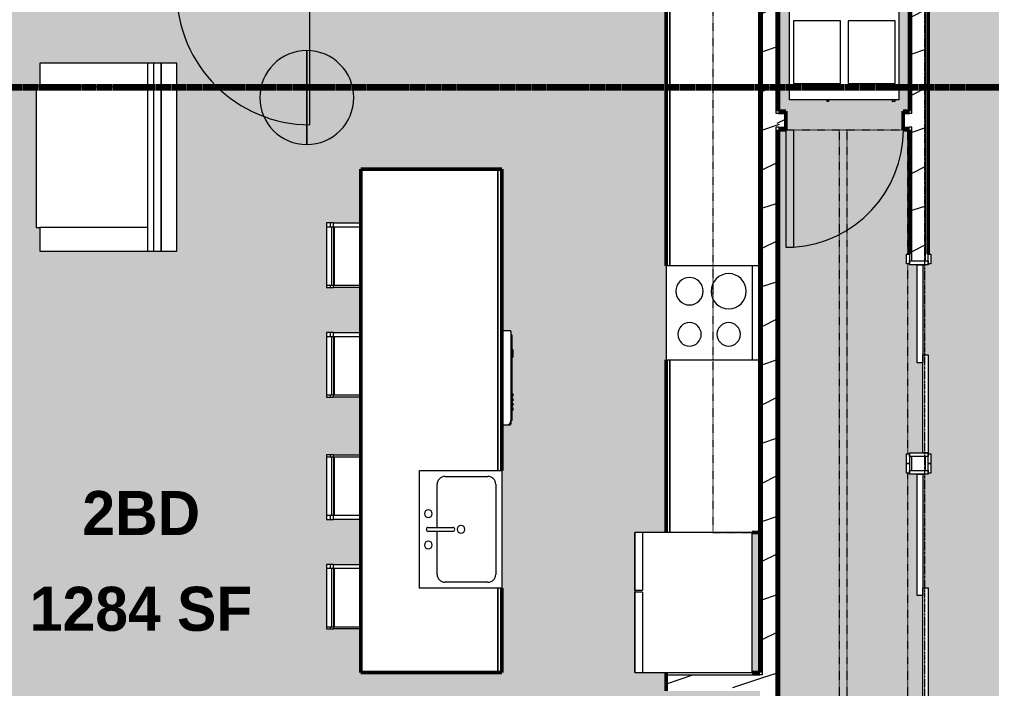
# Model space of a CAD drawing. Header units: inches. Extents: x -4292 to -464, y 9706 to 12474.
# Drawn here: x -3712.7 to -3464.3, y 11935.1 to 12105.9 of the extents above; entities that cross this region are included whole.
import ezdxf

# ---------------------------------------------------------------- set-up
doc = ezdxf.new("R2010")
doc.units = ezdxf.units.IN
doc.header["$MEASUREMENT"] = 0
for name, pattern in [('Dash', [0.25, 0.125, -0.125]), ('Dash 1_16_', [0.125, 0.0625, -0.0625]), ('Double Dash 3_8_', [1, 0.375, -0.125, 0.125, -0.125, 0.125, -0.125]), ('Grid Line 1_2_', [0.875, 0.5, -0.125, 0.125, -0.125])]:
    doc.linetypes.add(name, pattern=pattern)
for name, color, linetype, lineweight in [('A-AREA-IDEN', 2, 'Continuous', 9), ('A-AREA-PATT-4', 254, 'Continuous', 9), ('A-DOOR-1', 7, 'Continuous', 9), ('A-DOOR-2', 90, 'Continuous', 20), ('A-DOOR-FRAM-1', 90, 'Continuous', 20), ('A-GLAZ-1', 50, 'Continuous', 13), ('A-WALL-2', 250, 'Continuous', 50), ('A-WALL-3', 50, 'Continuous', 13), ('A-WALL-PATT-1', 7, 'Continuous', 9), ('A-WALL-PATT-2', 8, 'Continuous', 9), ('C-PROP-LINE-1', 130, 'Double Dash 3_8_', 140), ('C-PROP-LINE-2', 91, 'Dash 1_16_', 140), ('E-LITE-EQPM', 33, 'Continuous', 9), ('I-FURN', 30, 'Continuous', 9), ('I-FURN-1', 7, 'Continuous', 9), ('M-EQPM-1', 7, 'Continuous', 9), ('P-SANR-FIXT-1', 7, 'Continuous', 9), ('Q-CASE-1', 250, 'Continuous', 50), ('Q-CASE-2', 7, 'Continuous', 9), ('Q-CASE-HDLN-1', 7, 'Dash', 9), ('Q-SPCQ-1', 7, 'Continuous', 9), ('S-GRID-1', 1, 'Grid Line 1_2_', 9)]:
    doc.layers.add(name, color=color, linetype=linetype, lineweight=lineweight)
doc.styles.add('Century Gothic_B', font='GOTHICB.TTF', dxfattribs={"height": 11.25})
pattern_1 = [(0, (0, 0), (38.4, 9.6), [1.584, -27.216, 1.584, -27.216, -153.6]), (0, (0, 0), (38.4, 9.6), [-57.6, 1.584, -56.016, 1.584, -27.216, -67.2]), (0, (0, 0), (38.4, 9.6), [-144, 1.584, -17.616, 1.584, -46.416]), (120, (14.4, 4.8), (-27.513844, 28.4553755), [1.584, -27.216, 1.584, -27.216, -153.6]), (120, (14.4, 4.8), (-27.513844, 28.4553755), [-57.6, 1.584, -56.016, 1.584, -27.216, -67.2]), (120, (14.4, 4.8), (-27.513844, 28.4553755), [-144, 1.584, -17.616, 1.584, -46.416]), (240, (19.2, 24), (-10.886156, -38.0553755), [1.584, -27.216, 1.584, -27.216, -153.6]), (240, (19.2, 24), (-10.886156, -38.0553755), [-57.6, 1.584, -56.016, 1.584, -27.216, -67.2]), (240, (19.2, 24), (-10.886156, -38.0553755), [-144, 1.584, -17.616, 1.584, -46.416])]
pattern_2 = [(216.87, (7.997, 19.992), (59.9755286, 39.9843071), [9.996, -89.964]), (206.565, (19.992, 13.994), (-19.991807, -19.992219), [22.352, -22.352]), (198.435, (19.992, 3.998), (-39.983821, -19.991955), [12.644, -50.576])]

msp = doc.modelspace()

# ---------------------------------------------------------------- hatches: boundary and pattern name
at = {"layer": 'A-AREA-PATT-4'}
h = msp.add_hatch(color=256, dxfattribs=at)
h.paths.add_polyline_path([(-3341.72, 11722.64), (-3341.72, 11753.84), (-3346.47, 11753.84), (-3346.47, 11758.59), (-3341.72, 11758.59), (-3341.72, 11766.61), (-3349.45, 11766.61), (-3350.41, 11766.74), (-3351.31, 11767.11), (-3352.08, 11767.71), (-3352.68, 11768.48), (-3353.05, 11769.38), (-3353.18, 11770.42), (-3353.18, 11771.73), (-3356.2, 11771.38), (-3357.2, 11770.19), (-3358.2, 11769.62), (-3359.71, 11769.26), (-3360.2, 11769.18), (-3361.2, 11769.09), (-3363.5, 11769.35), (-3365.2, 11769.8), (-3367.2, 11770.53), (-3369.2, 11771.46), (-3371.2, 11772.85), (-3372.2, 11773.85), (-3372.7, 11774.72), (-3373.2, 11776.09), (-3373.2, 11777.09), (-3372.7, 11778.46), (-3372.2, 11779.33), (-3371.2, 11780.33), (-3369.2, 11781.72), (-3367.2, 11782.65), (-3364.72, 11783.51), (-3363.19, 11783.92), (-3361.2, 11784.09), (-3359.71, 11783.92), (-3359.2, 11783.83), (-3358.2, 11783.56), (-3357.2, 11782.99), (-3356.2, 11781.8), (-3353.18, 11781.45), (-3353.18, 11782.84), (-3353.05, 11783.81), (-3352.68, 11784.7), (-3352.08, 11785.48), (-3351.31, 11786.07), (-3350.41, 11786.44), (-3349.45, 11786.57), (-3341.72, 11786.57), (-3341.72, 11794.59), (-3365.72, 11794.59), (-3365.72, 11864.51), (-3373.9, 11864.51), (-3373.9, 11869.26), (-3341.72, 11869.26), (-3341.72, 12109.71), (-3480.54, 12109.71), (-3480.54, 12046.04), (-3479.79, 12046.04), (-3479.79, 12043.54), (-3480.54, 12043.54), (-3480.54, 12043.29), (-3481.91, 12043.29), (-3481.91, 12020.29), (-3480.54, 12020.29), (-3480.54, 11995.04), (-3479.79, 11995.04), (-3479.79, 11990.04), (-3480.54, 11990.04), (-3480.54, 11989.79), (-3481.91, 11989.79), (-3481.91, 11960.79), (-3480.54, 11960.79), (-3480.5, 11929.54), (-3479.79, 11929.54), (-3479.79, 11927.04), (-3480.54, 11927.04), (-3480.54, 11916.39), (-3504.66, 11892.26), (-3501.39, 11888.99), (-3504.75, 11885.64), (-3523.5, 11904.38), (-3523.5, 11934.44), (-3547.5, 11934.44), (-3547.5, 11939.19), (-3555.5, 11939.19), (-3555.5, 11974.94), (-3547.5, 11974.94), (-3547.5, 12109.71), (-3751.71, 12109.71), (-3751.71, 12111.59), (-3853.54, 12111.59), (-3853.54, 12110.09), (-3856.29, 12110.09), (-3856.29, 12107.62), (-3853.54, 12107.62), (-3853.54, 12009.2), (-3851.85, 12009.2), (-3851.85, 11891.19), (-3703.45, 11891.19), (-3703.45, 11886.44), (-3851.85, 11886.44), (-3851.85, 11753.19), (-3787.91, 11753.19), (-3787.91, 11833.19), (-3709.91, 11833.19), (-3709.91, 11753.19), (-3663.83, 11753.19), (-3663.83, 11822.04), (-3659.08, 11822.04), (-3659.08, 11819.42), (-3623.7, 11819.42), (-3623.7, 11818.54), (-3659.7, 11818.54), (-3659.7, 11815.54), (-3623.7, 11815.54), (-3623.7, 11814.67), (-3659.08, 11814.67), (-3659.08, 11813.19), (-3629.08, 11813.19), (-3629.08, 11777.19), (-3563.25, 11777.19), (-3563.25, 11753.19), (-3555.23, 11753.19), (-3555.23, 11760.62), (-3555.1, 11761.58), (-3554.73, 11762.48), (-3554.14, 11763.25), (-3553.37, 11763.84), (-3552.47, 11764.21), (-3551.43, 11764.34), (-3550.11, 11764.34), (-3550.46, 11767.37), (-3551.65, 11768.37), (-3552.22, 11769.37), (-3552.58, 11770.88), (-3552.66, 11771.37), (-3552.75, 11772.37), (-3552.58, 11774.36), (-3552.04, 11776.37), (-3551.31, 11778.37), (-3550.38, 11780.37), (-3548.99, 11782.37), (-3547.99, 11783.37), (-3547.13, 11783.87), (-3545.75, 11784.37), (-3544.75, 11784.37), (-3543.38, 11783.87), (-3542.51, 11783.37), (-3541.35, 11782.13), (-3540.04, 11780.19), (-3539.19, 11778.37), (-3538.46, 11776.37), (-3537.93, 11774.36), (-3537.75, 11772.37), (-3537.93, 11770.88), (-3538.02, 11770.37), (-3538.28, 11769.37), (-3538.85, 11768.37), (-3540.04, 11767.37), (-3540.39, 11764.34), (-3539, 11764.34), (-3538.04, 11764.21), (-3537.14, 11763.84), (-3536.37, 11763.25), (-3535.78, 11762.48), (-3535.38, 11761.37), (-3535.28, 11760.62), (-3535.28, 11753.19), (-3529.25, 11753.19), (-3529.25, 11773.47), (-3523.88, 11773.47), (-3523.88, 11768.72), (-3524.5, 11768.72), (-3524.5, 11753.19), (-3504.3, 11753.19), (-3504.3, 11768.72), (-3505.88, 11768.72), (-3505.88, 11773.47), (-3504.3, 11773.47), (-3504.3, 11792.8), (-3505.67, 11794.17), (-3502.31, 11797.53), (-3499.55, 11794.77), (-3499.55, 11753.19), (-3495.52, 11753.19), (-3495.52, 11752.19), (-3493.52, 11752.19), (-3493.52, 11750.25), (-3492.9, 11750.25), (-3492.9, 11750.19), (-3458.15, 11750.19), (-3458.15, 11750.25), (-3457.52, 11750.25), (-3457.52, 11752.19), (-3455.52, 11752.19), (-3455.52, 11753.19), (-3446.02, 11753.19), (-3446.02, 11757.37), (-3446.77, 11757.37), (-3446.77, 11759.87), (-3446.02, 11759.87), (-3446.02, 11760.12), (-3444.65, 11760.12), (-3444.65, 11789.12), (-3446.02, 11789.12), (-3446.02, 11820.37), (-3446.77, 11820.37), (-3446.77, 11822.87), (-3446.02, 11822.87), (-3446.02, 11826.91), (-3479.3, 11860.18), (-3475.94, 11863.54), (-3463.28, 11850.88), (-3444.91, 11869.26), (-3409.9, 11869.26), (-3409.9, 11864.51), (-3412.52, 11864.51), (-3412.52, 11862.59), (-3417.27, 11862.59), (-3417.27, 11864.51), (-3441.27, 11864.51), (-3441.27, 11860.8), (-3415.27, 11860.8), (-3415.27, 11835.8), (-3441.27, 11835.8), (-3441.27, 11830.67), (-3417.27, 11830.67), (-3417.27, 11832.59), (-3412.52, 11832.59), (-3412.52, 11722.64), (-3376.52, 11722.64), (-3376.52, 11758.59), (-3366.47, 11758.59), (-3366.47, 11753.84), (-3371.77, 11753.84), (-3371.77, 11722.64), (-3346.27, 11722.64)], flags=0)
h.paths.add_polyline_path([(-3491.77, 11752.19), (-3493.52, 11752.19), (-3493.52, 11788.19), (-3491.77, 11788.19), (-3491.77, 11752.56)], flags=0)
h.paths.add_polyline_path([(-3418.52, 11753.19), (-3417.27, 11753.19), (-3417.27, 11825.92), (-3441.27, 11825.92), (-3441.27, 11822.87), (-3440.52, 11822.87), (-3440.52, 11820.37), (-3441.27, 11820.37), (-3441.27, 11820.12), (-3444.65, 11820.12), (-3444.65, 11791.12), (-3443.27, 11791.12), (-3443.27, 11760.12), (-3441.27, 11760.12), (-3441.27, 11759.87), (-3440.52, 11759.87), (-3440.52, 11757.37), (-3441.27, 11757.37), (-3441.27, 11753.19), (-3422.16, 11753.19)], flags=0)
h.paths.add_polyline_path([(-3807.84, 11753.69), (-3807.84, 11771.69), (-3789.84, 11771.69), (-3789.84, 11753.69), (-3794.28, 11753.69)], flags=0)
h.paths.add_polyline_path([(-3687.91, 11753.69), (-3705.91, 11753.69), (-3705.91, 11771.69), (-3687.91, 11771.69)], flags=0)
h.paths.add_polyline_path([(-3540.1, 11814.67), (-3589.7, 11814.67), (-3589.7, 11819.42), (-3540.35, 11819.42), (-3522.5, 11837.27), (-3571.67, 11886.44), (-3659.08, 11886.44), (-3659.08, 11858.04), (-3663.83, 11858.04), (-3663.83, 11886.44), (-3667.45, 11886.44), (-3667.45, 11891.19), (-3569.7, 11891.19), (-3515.78, 11837.27), (-3528.92, 11824.14), (-3527.77, 11822.99), (-3531.13, 11819.63), (-3532.28, 11820.78), (-3538.39, 11814.67), (-3539.47, 11814.67)], flags=0)
h.paths.add_polyline_path([(-3446.02, 11833.62), (-3446.02, 11861.43), (-3459.92, 11847.53), (-3449.72, 11837.33)], flags=0)
h.paths.add_polyline_path([(-3508.02, 11895.62), (-3485.29, 11918.36), (-3485.29, 11927.04), (-3486.04, 11927.04), (-3486.04, 11929.54), (-3485.29, 11929.54), (-3485.29, 11929.79), (-3481.91, 11929.79), (-3481.91, 11958.79), (-3483.29, 11958.79), (-3483.29, 11989.79), (-3485.29, 11989.79), (-3485.29, 11990.04), (-3486.04, 11990.04), (-3486.04, 11995.04), (-3485.29, 11995.04), (-3485.29, 11995.29), (-3481.91, 11995.29), (-3481.91, 12018.29), (-3483.29, 12018.29), (-3483.29, 12043.29), (-3485.29, 12043.29), (-3485.29, 12043.54), (-3486.04, 12043.54), (-3486.04, 12046.04), (-3485.29, 12046.04), (-3485.29, 12077.79), (-3486.91, 12077.79), (-3486.91, 12082.54), (-3485.29, 12082.54), (-3485.29, 12110.34), (-3482.91, 12110.34), (-3482.92, 12113.59), (-3520.94, 12113.59), (-3520.94, 12110.34), (-3518.75, 12110.34), (-3518.75, 12082.54), (-3516.91, 12082.54), (-3516.91, 12077.79), (-3518.75, 12077.79), (-3518.75, 11906.35), (-3508.68, 11896.29)], flags=0)
h.paths.add_polyline_path([(-3523.5, 11939.19), (-3523.5, 11974.94), (-3525.5, 11974.94), (-3525.5, 11939.19)], flags=0)
h.paths.add_polyline_path([(-3615.11, 11939.19), (-3625.5, 11939.19), (-3625.5, 11950.28), (-3634.27, 11950.28), (-3634.27, 11966.78), (-3625.5, 11966.78), (-3625.5, 11978.28), (-3634.27, 11978.28), (-3634.27, 11994.78), (-3625.5, 11994.78), (-3625.5, 12009.5), (-3634.27, 12009.5), (-3634.27, 12026), (-3625.5, 12026), (-3625.5, 12037.5), (-3634.27, 12037.5), (-3634.27, 12054), (-3625.5, 12054), (-3625.5, 12067.71), (-3589.5, 12067.71), (-3589.5, 12026.45), (-3587.32, 12026.45), (-3587.12, 12026.26), (-3587.12, 12025.36), (-3586.87, 12025.36), (-3586.87, 12021.59), (-3586.62, 12021.59), (-3586.62, 12019.69), (-3586.87, 12019.69), (-3586.87, 12010.3), (-3586.62, 12010.3), (-3586.62, 12009.71), (-3586.87, 12009.71), (-3586.87, 12009.12), (-3586.62, 12009.12), (-3586.62, 12008.53), (-3586.87, 12008.53), (-3586.87, 12007.94), (-3586.62, 12007.94), (-3586.62, 12007.35), (-3586.87, 12007.35), (-3586.87, 12006.76), (-3586.62, 12006.76), (-3586.62, 12006.17), (-3586.87, 12006.17), (-3586.87, 12003.54), (-3587.12, 12003.52), (-3587.15, 12002.6), (-3587.18, 12002.51), (-3587.32, 12002.45), (-3589.5, 12002.45), (-3589.5, 11939.19), (-3607.17, 11939.19)], flags=0)
h.paths.add_polyline_path([(-3345.95, 11978.87), (-3363.95, 11978.87), (-3363.95, 11996.87), (-3345.95, 11996.87)], flags=0)
h.paths.add_polyline_path([(-3363.06, 11998.8), (-3425.45, 11998.8), (-3425.45, 12076.8), (-3345.45, 12076.8), (-3345.45, 11998.8), (-3345.95, 11998.8)], flags=0)
h.paths.add_polyline_path([(-3801.5, 12007.46), (-3801.5, 12042.46), (-3795.5, 12042.46), (-3795.5, 12043.46), (-3723.5, 12043.46), (-3723.5, 12042.46), (-3717.5, 12042.46), (-3717.5, 12007.46), (-3780.5, 12007.46)], flags=0)
h.paths.add_polyline_path([(-3839, 12046.79), (-3846.5, 12046.79), (-3846.5, 12094.79), (-3811.5, 12094.79), (-3811.5, 12088.79), (-3810.5, 12088.79), (-3810.5, 12052.79), (-3811.5, 12052.79), (-3811.5, 12046.79), (-3835.63, 12046.79)], flags=0)
h.paths.add_polyline_path([(-3707.5, 12046.79), (-3707.5, 12052.79), (-3708.5, 12052.79), (-3708.5, 12088.79), (-3707.5, 12088.79), (-3707.5, 12094.79), (-3672.5, 12094.79), (-3672.5, 12046.79), (-3704.6, 12046.79)], flags=0)
h.paths.add_polyline_path([(-3353.68, 12080.8), (-3363.95, 12080.8), (-3363.95, 12098.8), (-3345.95, 12098.8), (-3345.95, 12080.8)], flags=0)
h.paths.add_polyline_path([(-3489.66, 12084.96), (-3489.66, 12085.46), (-3505.93, 12085.46), (-3505.96, 12084.96), (-3506.42, 12084.96), (-3506.42, 12085.46), (-3515.92, 12085.46), (-3515.92, 12110.71), (-3487.92, 12110.71), (-3487.92, 12085.46), (-3488.94, 12085.46), (-3488.97, 12084.96), (-3489.62, 12084.96)], flags=0)
h.paths.add_polyline_path([(-3782.66, 12091.7), (-3782.66, 12091.74), (-3799.01, 12091.74), (-3799.01, 12107.86), (-3727.01, 12107.86), (-3727.01, 12091.74), (-3745.01, 12091.74), (-3745.01, 12095.74), (-3781.01, 12095.74), (-3781.01, 12091.74), (-3782.01, 12091.7)], flags=0)
at = {"layer": 'A-WALL-PATT-1'}
h = msp.add_hatch(dxfattribs=at)
h.set_pattern_fill('FP_1', color=256, style=0, pattern_type=2)
h.set_pattern_definition(pattern_1)
h.paths.add_polyline_path([(-3522.87, 11903.76), (-3522.87, 11935.06), (-3523.5, 11935.06), (-3523.5, 11904.38)], flags=0)
h.paths.add_polyline_path([(-3522.87, 11938.56), (-3522.87, 12110.34), (-3523.5, 12110.34), (-3523.5, 11938.56)], flags=0)
h = msp.add_hatch(dxfattribs=at)
h.set_pattern_fill('FP_1', color=256, style=0, pattern_type=2)
h.set_pattern_definition(pattern_1)
h.paths.add_polyline_path([(-3518.75, 11905.47), (-3518.75, 12078.41), (-3519.37, 12078.41), (-3519.37, 11906.09)], flags=0)
h.paths.add_polyline_path([(-3519.29, 12081.91), (-3518.75, 12081.92), (-3518.75, 12110.34), (-3519.37, 12110.34), (-3519.37, 12081.91)], flags=0)
h = msp.add_hatch(dxfattribs=at)
h.set_pattern_fill('FP_1', color=256, style=0, pattern_type=2)
h.set_pattern_definition(pattern_1)
h.paths.add_polyline_path([(-3485.29, 11917.47), (-3484.66, 11918.1), (-3484.66, 11928.79), (-3485.29, 11928.79), (-3485.29, 11918.1)], flags=0)
h.paths.add_polyline_path([(-3485.29, 11990.79), (-3484.66, 11990.79), (-3484.66, 11994.29), (-3485.29, 11994.29), (-3485.29, 11992.54)], flags=0)
h.paths.add_polyline_path([(-3485.29, 12044.29), (-3484.66, 12044.29), (-3484.66, 12078.41), (-3485.29, 12078.41), (-3485.29, 12046.04)], flags=0)
h.paths.add_polyline_path([(-3484.66, 12081.91), (-3484.66, 12110.34), (-3485.29, 12110.34), (-3485.29, 12081.91)], flags=0)
at = {"layer": 'A-WALL-PATT-2'}
h = msp.add_hatch(dxfattribs=at)
h.set_pattern_fill('FP_2', color=256, style=0, pattern_type=2)
h.set_pattern_definition(pattern_2)
h.paths.add_polyline_path([(-3519.37, 11901.14), (-3519.37, 12110.34), (-3522.87, 12110.34), (-3522.87, 11904.64), (-3519.39, 11901.16)], flags=0)
h = msp.add_hatch(dxfattribs=at)
h.set_pattern_fill('FP_2', color=256, style=0, pattern_type=2)
h.set_pattern_definition(pattern_2)
h.paths.add_polyline_path([(-3484.66, 11913.15), (-3481.16, 11916.65), (-3481.16, 11928.79), (-3484.66, 11928.79), (-3484.66, 11916.65)], flags=0)
h.paths.add_polyline_path([(-3483.29, 11990.79), (-3481.16, 11990.79), (-3481.16, 11994.29), (-3484.66, 11994.29), (-3484.66, 11990.79), (-3484.25, 11990.79)], flags=0)
h.paths.add_polyline_path([(-3483.08, 12044.29), (-3481.16, 12044.29), (-3481.16, 12110.34), (-3484.66, 12110.34), (-3484.66, 12044.29), (-3484.25, 12044.29)], flags=0)
h = msp.add_hatch(dxfattribs=at)
h.set_pattern_fill('FP_2', color=256, style=0, pattern_type=2)
h.set_pattern_definition(pattern_2)
h.paths.add_polyline_path([(-3485.09, 12078.41), (-3484.66, 12078.41), (-3484.66, 12081.91), (-3486.91, 12081.91), (-3486.91, 12078.41), (-3485.29, 12078.41)], flags=0)
h.paths.add_polyline_path([(-3519.37, 12078.41), (-3516.91, 12078.41), (-3516.91, 12081.91), (-3519.37, 12081.91)], flags=0)
h = msp.add_hatch(dxfattribs=at)
h.set_pattern_fill('FP_2', color=256, style=0, pattern_type=2)
h.set_pattern_definition(pattern_2)
h.paths.add_polyline_path([(-3522.87, 11935.06), (-3522.87, 11938.56), (-3547.5, 11938.56), (-3547.5, 11935.06), (-3523.5, 11935.06)], flags=0)

# ---------------------------------------------------------------- linework, layer by layer
at = {"layer": 'A-DOOR-1'}
for p, q in [((-3486.04, 12046.04), (-3485.29, 12046.04)), ((-3486.04, 12043.54), (-3486.04, 12046.04)), ((-3485.29, 12046.04), (-3485.29, 12043.54)), ((-3480.54, 12046.04), (-3479.79, 12046.04)), ((-3480.54, 12043.54), (-3480.54, 12046.04)), ((-3479.79, 12046.04), (-3479.79, 12043.54)), ((-3485.29, 12043.54), (-3486.04, 12043.54)), ((-3479.79, 12043.54), (-3480.54, 12043.54)), ((-3486.04, 11995.04), (-3485.29, 11995.04)), ((-3486.04, 11992.54), (-3486.04, 11995.04)), ((-3485.29, 11995.04), (-3485.29, 11992.54)), ((-3480.54, 11995.04), (-3479.79, 11995.04)), ((-3480.54, 11992.54), (-3480.54, 11995.04)), ((-3479.79, 11995.04), (-3479.79, 11992.54)), ((-3486.04, 11992.54), (-3485.29, 11992.54)), ((-3486.04, 11990.04), (-3486.04, 11992.54)), ((-3485.29, 11992.54), (-3486.04, 11992.54)), ((-3485.29, 11992.54), (-3485.29, 11990.04)), ((-3480.54, 11992.54), (-3479.79, 11992.54)), ((-3480.54, 11990.04), (-3480.54, 11992.54)), ((-3479.79, 11992.54), (-3480.54, 11992.54)), ((-3479.79, 11992.54), (-3479.79, 11990.04)), ((-3485.29, 11990.04), (-3486.04, 11990.04)), ((-3479.79, 11990.04), (-3480.54, 11990.04))]:
    msp.add_line(p, q, dxfattribs=at)
msp.add_arc((-3516.91, 12077.79), 30.07, 273.8141, 0, dxfattribs=at)
at = {"layer": 'A-DOOR-2'}
for p, q in [((-3516.91, 12077.79), (-3516.91, 12047.79)), ((-3516.91, 12077.79), (-3514.91, 12077.79)), ((-3514.91, 12077.79), (-3514.91, 12047.79)), ((-3516.91, 12047.79), (-3514.91, 12047.79)), ((-3483.29, 12043.29), (-3481.91, 12043.29)), ((-3483.29, 12018.29), (-3483.29, 12043.29)), ((-3481.91, 12043.29), (-3481.91, 12018.29)), ((-3481.91, 12020.29), (-3480.54, 12020.29)), ((-3481.91, 11995.29), (-3481.91, 12020.29)), ((-3480.54, 12020.29), (-3480.54, 11995.29)), ((-3481.91, 12018.29), (-3483.29, 12018.29)), ((-3480.54, 11995.29), (-3481.91, 11995.29)), ((-3483.29, 11989.79), (-3481.91, 11989.79)), ((-3483.29, 11958.79), (-3483.29, 11989.79)), ((-3481.91, 11989.79), (-3481.91, 11958.79)), ((-3481.91, 11960.79), (-3480.54, 11960.79)), ((-3481.91, 11929.79), (-3481.91, 11960.79)), ((-3480.54, 11960.79), (-3480.54, 11929.79)), ((-3481.91, 11958.79), (-3483.29, 11958.79))]:
    msp.add_line(p, q, dxfattribs=at)
at = {"layer": 'A-DOOR-FRAM-1'}
for p, q in [((-3485.29, 12044.29), (-3480.54, 12044.29)), ((-3485.29, 12043.29), (-3485.29, 12044.29)), ((-3480.54, 12043.29), (-3485.29, 12043.29)), ((-3480.54, 12044.29), (-3480.54, 12043.29)), ((-3485.29, 11995.29), (-3480.54, 11995.29)), ((-3485.29, 11994.29), (-3485.29, 11995.29)), ((-3480.54, 11995.29), (-3480.54, 11994.29)), ((-3480.54, 11994.29), (-3485.29, 11994.29)), ((-3485.29, 11990.79), (-3480.54, 11990.79)), ((-3485.29, 11989.79), (-3485.29, 11990.79)), ((-3480.54, 11990.79), (-3480.54, 11989.79)), ((-3480.54, 11989.79), (-3485.29, 11989.79))]:
    msp.add_line(p, q, dxfattribs=at)
at = {"layer": 'A-GLAZ-1'}
msp.add_line((-3638.51, 12079.06), (-3638.51, 12113.09), dxfattribs=at)
msp.add_arc((-3638.51, 12113.09), 34.03, 180, 270, dxfattribs=at)
at = {"layer": 'A-WALL-2'}
for p, q in [((-3523.5, 12110.34), (-3523.5, 11939.19)), ((-3518.75, 12082.54), (-3518.75, 12110.34)), ((-3485.29, 12110.34), (-3485.29, 12082.54)), ((-3480.54, 12046.04), (-3480.54, 12110.34)), ((-3516.91, 12082.54), (-3518.75, 12082.54)), ((-3516.91, 12077.79), (-3516.91, 12082.54)), ((-3485.29, 12082.54), (-3486.91, 12082.54)), ((-3486.91, 12082.54), (-3486.91, 12077.79)), ((-3518.75, 11906.35), (-3518.75, 12077.79)), ((-3518.75, 12077.79), (-3516.91, 12077.79)), ((-3486.91, 12077.79), (-3485.29, 12077.79)), ((-3485.29, 12077.79), (-3485.29, 12046.04)), ((-3547.5, 11939.19), (-3547.5, 11934.44)), ((-3523.5, 11939.19), (-3525.5, 11939.19))]:
    msp.add_line(p, q, dxfattribs=at)
at = {"layer": 'A-WALL-3'}
for p, q in [((-3522.87, 11938.56), (-3522.87, 12110.34)), ((-3519.37, 12081.91), (-3519.37, 12110.34)), ((-3484.66, 12081.91), (-3484.66, 12110.34)), ((-3481.16, 12044.29), (-3481.16, 12110.34)), ((-3518.75, 12081.91), (-3519.37, 12081.91)), ((-3518.75, 12081.91), (-3516.91, 12081.91)), ((-3486.91, 12081.91), (-3485.29, 12081.91)), ((-3484.66, 12081.91), (-3485.29, 12081.91)), ((-3519.37, 11906.09), (-3519.37, 12078.41)), ((-3518.75, 12078.41), (-3519.37, 12078.41)), ((-3518.75, 12078.41), (-3516.91, 12078.41)), ((-3486.91, 12078.41), (-3485.29, 12078.41)), ((-3484.66, 12078.41), (-3485.29, 12078.41)), ((-3484.66, 12044.29), (-3484.66, 12078.41)), ((-3484.66, 11990.79), (-3484.66, 11994.29)), ((-3481.16, 11990.79), (-3481.16, 11994.29)), ((-3547.5, 11938.56), (-3523.5, 11938.56)), ((-3522.87, 11938.56), (-3523.5, 11938.56))]:
    msp.add_line(p, q, dxfattribs=at)
at = {"layer": 'C-PROP-LINE-1'}
msp.add_line((-3833.41, 12088.69), (-613.69, 12088.69), dxfattribs=at)
at = {"layer": 'C-PROP-LINE-2'}
msp.add_line((-2097.82, 12088.59), (-3830.72, 12088.59), dxfattribs=at)
at = {"layer": 'E-LITE-EQPM'}
for p, q in [((-3639.31, 12074), (-3639.31, 12098)), ((-3639.31, 12098), (-3639.31, 12074))]:
    msp.add_line(p, q, dxfattribs=at)
for start, end in [(0, 180), (180, 0)]:
    msp.add_arc((-3639.31, 12086), 12, start, end, dxfattribs=at)
at = {"layer": 'I-FURN'}
for p, q in [((-3680, 12094.79), (-3707.5, 12094.79)), ((-3707.5, 12094.79), (-3707.5, 12088.79)), ((-3676.5, 12094.79), (-3680, 12094.79)), ((-3680, 12094.79), (-3680, 12046.79)), ((-3678.5, 12094.79), (-3678.5, 12046.79)), ((-3676.5, 12094.79), (-3676.5, 12046.79)), ((-3676.5, 12046.79), (-3676.5, 12094.79)), ((-3707.5, 12088.79), (-3708.5, 12088.79)), ((-3708.5, 12088.79), (-3708.5, 12052.79)), ((-3707.5, 12088.79), (-3680, 12088.79)), ((-3708.5, 12052.79), (-3707.5, 12052.79)), ((-3680, 12052.79), (-3707.5, 12052.79)), ((-3707.5, 12052.79), (-3707.5, 12046.79)), ((-3707.5, 12046.79), (-3680, 12046.79)), ((-3680, 12046.79), (-3676.5, 12046.79))]:
    msp.add_line(p, q, dxfattribs=at)
at = {"layer": 'I-FURN-1'}
for p, q in [((-3672.5, 12094.79), (-3676.5, 12094.79)), ((-3672.5, 12046.79), (-3672.5, 12094.79)), ((-3633.29, 12054), (-3634.27, 12054)), ((-3634.27, 12054), (-3634.27, 12053)), ((-3634.27, 12053), (-3633.03, 12053)), ((-3634.27, 12053), (-3634.27, 12038)), ((-3633.29, 12053), (-3633.29, 12054)), ((-3632.49, 12054), (-3633.29, 12054)), ((-3633.03, 12053), (-3632.37, 12053)), ((-3633.03, 12053), (-3633.03, 12038)), ((-3632.49, 12053), (-3632.49, 12054)), ((-3632.49, 12054), (-3625.5, 12054)), ((-3632.37, 12038), (-3632.37, 12053)), ((-3632.37, 12053), (-3632.24, 12053)), ((-3632.24, 12053), (-3625.5, 12053)), ((-3632.24, 12038), (-3632.24, 12053)), ((-3676.5, 12046.79), (-3672.5, 12046.79)), ((-3634.27, 12038), (-3634.27, 12037.5)), ((-3633.03, 12038), (-3634.27, 12038)), ((-3634.27, 12037.5), (-3633.29, 12037.5)), ((-3633.29, 12037.5), (-3633.29, 12038)), ((-3633.29, 12037.5), (-3632.49, 12037.5)), ((-3632.37, 12038), (-3633.03, 12038)), ((-3632.49, 12037.5), (-3632.49, 12038)), ((-3625.5, 12037.5), (-3632.49, 12037.5)), ((-3632.24, 12038), (-3632.37, 12038)), ((-3625.5, 12038), (-3632.24, 12038)), ((-3633.29, 12026), (-3634.27, 12026)), ((-3634.27, 12026), (-3634.27, 12025)), ((-3634.27, 12025), (-3633.03, 12025)), ((-3634.27, 12025), (-3634.27, 12010)), ((-3633.29, 12025), (-3633.29, 12026)), ((-3632.49, 12026), (-3633.29, 12026)), ((-3633.03, 12025), (-3632.37, 12025)), ((-3633.03, 12025), (-3633.03, 12010)), ((-3632.49, 12025), (-3632.49, 12026)), ((-3632.49, 12026), (-3625.5, 12026)), ((-3632.37, 12010), (-3632.37, 12025)), ((-3632.37, 12025), (-3632.24, 12025)), ((-3632.24, 12025), (-3625.5, 12025)), ((-3632.24, 12010), (-3632.24, 12025)), ((-3634.27, 12010), (-3634.27, 12009.5)), ((-3633.03, 12010), (-3634.27, 12010)), ((-3633.29, 12009.5), (-3633.29, 12010)), ((-3632.37, 12010), (-3633.03, 12010)), ((-3632.49, 12009.5), (-3632.49, 12010)), ((-3632.24, 12010), (-3632.37, 12010)), ((-3625.5, 12010), (-3632.24, 12010)), ((-3634.27, 12009.5), (-3633.29, 12009.5)), ((-3633.29, 12009.5), (-3632.49, 12009.5)), ((-3625.5, 12009.5), (-3632.49, 12009.5)), ((-3633.29, 11994.78), (-3634.27, 11994.78)), ((-3634.27, 11994.78), (-3634.27, 11994.28)), ((-3634.27, 11994.28), (-3633.03, 11994.28)), ((-3634.27, 11994.28), (-3634.27, 11979.28)), ((-3633.29, 11994.28), (-3633.29, 11994.78)), ((-3632.49, 11994.78), (-3633.29, 11994.78)), ((-3633.03, 11994.28), (-3632.37, 11994.28)), ((-3633.03, 11994.28), (-3633.03, 11979.28)), ((-3632.49, 11994.28), (-3632.49, 11994.78)), ((-3632.49, 11994.78), (-3625.5, 11994.78)), ((-3632.37, 11979.28), (-3632.37, 11994.28)), ((-3632.37, 11994.28), (-3632.24, 11994.28)), ((-3632.24, 11994.28), (-3625.5, 11994.28)), ((-3632.24, 11979.28), (-3632.24, 11994.28)), ((-3633.03, 11979.28), (-3634.27, 11979.28)), ((-3634.27, 11979.28), (-3634.27, 11978.28)), ((-3634.27, 11978.28), (-3633.29, 11978.28)), ((-3633.29, 11978.28), (-3633.29, 11979.28)), ((-3633.29, 11978.28), (-3632.49, 11978.28)), ((-3632.37, 11979.28), (-3633.03, 11979.28)), ((-3632.49, 11978.28), (-3632.49, 11979.28)), ((-3625.5, 11978.28), (-3632.49, 11978.28)), ((-3632.24, 11979.28), (-3632.37, 11979.28)), ((-3625.5, 11979.28), (-3632.24, 11979.28)), ((-3633.29, 11966.78), (-3634.27, 11966.78)), ((-3634.27, 11966.78), (-3634.27, 11965.78)), ((-3634.27, 11965.78), (-3633.03, 11965.78)), ((-3634.27, 11965.78), (-3634.27, 11950.78)), ((-3633.29, 11965.78), (-3633.29, 11966.78)), ((-3632.49, 11966.78), (-3633.29, 11966.78)), ((-3633.03, 11965.78), (-3632.37, 11965.78)), ((-3633.03, 11965.78), (-3633.03, 11950.78)), ((-3632.49, 11965.78), (-3632.49, 11966.78)), ((-3632.49, 11966.78), (-3625.5, 11966.78)), ((-3632.37, 11950.78), (-3632.37, 11965.78)), ((-3632.37, 11965.78), (-3632.24, 11965.78)), ((-3632.24, 11965.78), (-3625.5, 11965.78)), ((-3632.24, 11950.78), (-3632.24, 11965.78)), ((-3634.27, 11950.78), (-3634.27, 11950.28)), ((-3633.03, 11950.78), (-3634.27, 11950.78)), ((-3634.27, 11950.28), (-3633.29, 11950.28)), ((-3633.29, 11950.28), (-3633.29, 11950.78)), ((-3633.29, 11950.28), (-3632.49, 11950.28)), ((-3632.37, 11950.78), (-3633.03, 11950.78)), ((-3632.49, 11950.28), (-3632.49, 11950.78)), ((-3625.5, 11950.28), (-3632.49, 11950.28)), ((-3632.24, 11950.78), (-3632.37, 11950.78)), ((-3625.5, 11950.78), (-3632.24, 11950.78))]:
    msp.add_line(p, q, dxfattribs=at)
at = {"layer": 'M-EQPM-1'}
for p, q in [((-3515.92, 12085.46), (-3515.92, 12109.71)), ((-3487.92, 12085.46), (-3487.92, 12109.71)), ((-3514.92, 12105.59), (-3514.92, 12089.59)), ((-3502.92, 12105.59), (-3514.92, 12105.59)), ((-3502.92, 12089.59), (-3502.92, 12105.59)), ((-3500.92, 12105.59), (-3500.92, 12089.59)), ((-3488.92, 12105.59), (-3500.92, 12105.59)), ((-3488.92, 12089.59), (-3488.92, 12105.59)), ((-3514.92, 12089.59), (-3502.92, 12089.59)), ((-3500.92, 12089.59), (-3488.92, 12089.59)), ((-3487.92, 12085.46), (-3515.92, 12085.46)), ((-3506.42, 12085.46), (-3506.42, 12084.96)), ((-3506.42, 12084.96), (-3506.42, 12084.96)), ((-3505.92, 12084.96), (-3506.42, 12084.96)), ((-3505.93, 12084.96), (-3505.92, 12084.96)), ((-3505.92, 12084.96), (-3505.92, 12085.46)), ((-3489.67, 12085.46), (-3489.67, 12084.96)), ((-3489.67, 12084.96), (-3489.66, 12084.96)), ((-3488.92, 12084.96), (-3489.67, 12084.96)), ((-3488.94, 12084.96), (-3488.92, 12084.96)), ((-3488.92, 12084.96), (-3488.92, 12085.46))]:
    msp.add_line(p, q, dxfattribs=at)
at = {"layer": 'P-SANR-FIXT-1'}
for p, q in [((-3610.5, 11990.72), (-3589.5, 11990.72)), ((-3610.5, 11960.72), (-3610.5, 11990.72)), ((-3589.5, 11990.72), (-3589.5, 11960.72)), ((-3604, 11989.22), (-3593, 11989.22)), ((-3606, 11976.22), (-3606, 11987.22)), ((-3591, 11987.22), (-3591, 11964.22)), ((-3608.25, 11976.22), (-3602, 11976.22)), ((-3608.25, 11975.22), (-3602, 11975.22)), ((-3606, 11964.22), (-3606, 11975.22)), ((-3589.5, 11960.72), (-3610.5, 11960.72)), ((-3593, 11962.22), (-3604, 11962.22))]:
    msp.add_line(p, q, dxfattribs=at)
for centre, radius, start, end in [((-3604, 11987.22), 2, 90, 180), ((-3593, 11987.22), 2, 0, 90), ((-3608.25, 11979.72), 1, 90, 270), ((-3608.25, 11979.72), 1, 270, 90), ((-3608.25, 11975.72), 0.5, 90, 270), ((-3602, 11975.72), 0.5, 270, 90), ((-3599.91, 11975.72), 1, 90, 270), ((-3599.91, 11975.72), 1, 270, 90), ((-3608.25, 11971.72), 1, 90, 270), ((-3608.25, 11971.72), 1, 270, 90), ((-3604, 11964.22), 2, 180, 270), ((-3593, 11964.22), 2, 270, 0)]:
    msp.add_arc(centre, radius, start, end, dxfattribs=at)
at = {"layer": 'Q-CASE-1'}
for p, q in [((-3547.5, 12043.03), (-3547.5, 12109.71)), ((-3625.5, 11939.19), (-3625.5, 12067.71)), ((-3625.5, 12067.71), (-3589.5, 12067.71)), ((-3589.5, 12067.71), (-3589.5, 11990.72)), ((-3547.5, 11974.94), (-3547.5, 12019.03)), ((-3523.5, 11974.94), (-3525.5, 11974.94)), ((-3589.5, 11960.72), (-3589.5, 11939.19)), ((-3589.5, 11939.19), (-3625.5, 11939.19))]:
    msp.add_line(p, q, dxfattribs=at)
at = {"layer": 'Q-CASE-2'}
for p, q in [((-3547.5, 12043.03), (-3547.5, 12109.71)), ((-3546.5, 12109.71), (-3546.5, 12043.03)), ((-3546.5, 12043.03), (-3546.5, 12109.71)), ((-3625.5, 12067.71), (-3590.5, 12067.71)), ((-3625.5, 11939.19), (-3625.5, 12067.71)), ((-3590.5, 12067.71), (-3589.5, 12067.71)), ((-3590.5, 11990.72), (-3590.5, 12067.71)), ((-3590.5, 12067.71), (-3590.5, 11990.72)), ((-3589.5, 12067.71), (-3589.5, 11990.72)), ((-3547.5, 11974.94), (-3547.5, 12019.03)), ((-3546.5, 12019.03), (-3546.5, 11974.94)), ((-3546.5, 11974.94), (-3546.5, 12019.03)), ((-3523.5, 11974.94), (-3525.5, 11974.94)), ((-3590.5, 11939.19), (-3590.5, 11960.72)), ((-3590.5, 11960.72), (-3590.5, 11939.19)), ((-3589.5, 11960.72), (-3589.5, 11939.19)), ((-3590.5, 11939.19), (-3625.5, 11939.19)), ((-3589.5, 11939.19), (-3590.5, 11939.19))]:
    msp.add_line(p, q, dxfattribs=at)
at = {"layer": 'Q-CASE-HDLN-1'}
for p, q in [((-3535.5, 12109.71), (-3535.5, 11974.94)), ((-3523.5, 11974.94), (-3523.5, 12109.71)), ((-3518.75, 11917.89), (-3518.75, 12077.79)), ((-3518.75, 12077.79), (-3485.75, 12077.79)), ((-3503.25, 12077.79), (-3503.25, 11917.89)), ((-3501.25, 12077.79), (-3501.25, 11917.89)), ((-3485.75, 12077.79), (-3485.75, 12046.04)), ((-3485.75, 12043.54), (-3485.75, 11995.04)), ((-3485.75, 11990.04), (-3485.75, 11929.54)), ((-3535.5, 11974.94), (-3523.5, 11974.94))]:
    msp.add_line(p, q, dxfattribs=at)
at = {"layer": 'Q-SPCQ-1'}
for p, q in [((-3523.5, 12043.03), (-3547.5, 12043.03)), ((-3547.5, 12043.03), (-3547.5, 12019.03)), ((-3525.5, 12043.03), (-3525.5, 12019.03)), ((-3587.32, 12026.45), (-3589.5, 12026.45)), ((-3587.12, 12003.52), (-3587.12, 12026.26)), ((-3586.87, 12025.36), (-3587.12, 12025.36)), ((-3586.87, 12025.36), (-3586.87, 12003.54)), ((-3586.62, 12021.63), (-3586.87, 12021.63)), ((-3586.62, 12021.59), (-3586.62, 12020.64)), ((-3586.62, 12020.64), (-3586.62, 12019.69)), ((-3586.87, 12019.66), (-3586.62, 12019.66)), ((-3547.5, 12019.03), (-3523.5, 12019.03)), ((-3586.62, 12010.3), (-3586.87, 12010.3)), ((-3586.62, 12010.3), (-3586.62, 12009.71)), ((-3586.87, 12009.71), (-3586.62, 12009.71)), ((-3586.62, 12009.12), (-3586.87, 12009.12)), ((-3586.87, 12008.53), (-3586.62, 12008.53)), ((-3586.62, 12007.94), (-3586.87, 12007.94)), ((-3586.87, 12007.35), (-3586.62, 12007.35)), ((-3586.62, 12009.12), (-3586.62, 12008.53)), ((-3586.62, 12007.94), (-3586.62, 12007.35)), ((-3586.62, 12006.76), (-3586.87, 12006.76)), ((-3586.87, 12006.17), (-3586.62, 12006.17)), ((-3586.62, 12006.76), (-3586.62, 12006.17)), ((-3589.5, 12002.45), (-3588.2, 12002.45)), ((-3588.2, 12002.45), (-3587.32, 12002.45)), ((-3586.87, 12003.54), (-3587.12, 12003.54)), ((-3587.12, 12002.65), (-3587.12, 12003.52)), ((-3525.5, 11974.94), (-3555.5, 11974.94)), ((-3555.5, 11974.94), (-3555.5, 11939.19)), ((-3555.5, 11960.19), (-3555.5, 11974.94)), ((-3553.5, 11974.94), (-3555.5, 11974.94)), ((-3553.5, 11974.94), (-3553.5, 11960.19)), ((-3525.5, 11939.19), (-3525.5, 11974.94)), ((-3555.5, 11960.19), (-3553.5, 11960.19)), ((-3555.5, 11939.19), (-3555.5, 11959.69)), ((-3553.5, 11959.69), (-3555.5, 11959.69)), ((-3553.5, 11959.69), (-3553.5, 11939.19)), ((-3555.5, 11939.19), (-3525.5, 11939.19)), ((-3555.5, 11939.19), (-3553.5, 11939.19))]:
    msp.add_line(p, q, dxfattribs=at)
for centre, radius, start, end in [((-3541.5, 12036.53), 3.5, 90, 270), ((-3541.5, 12036.53), 3.5, 270, 90), ((-3531.5, 12036.53), 4.5, 90, 270), ((-3531.5, 12036.53), 4.5, 270, 90), ((-3541.5, 12025.53), 3, 90, 270), ((-3541.5, 12025.53), 3, 270, 90), ((-3531.5, 12025.53), 3, 90, 270), ((-3531.5, 12025.53), 3, 270, 90), ((-3587.32, 12026.26), 0.197, 0, 90), ((-3587.32, 12026.26), 0.197, 0, 90), ((-3588.2, 12003.52), 1.07, 270, 0), ((-3587.32, 12002.65), 0.197, 270, 0)]:
    msp.add_arc(centre, radius, start, end, dxfattribs=at)
at = {"layer": 'S-GRID-1'}
msp.add_line((-3481.32, 9836.18), (-3481.32, 12413.74), dxfattribs=at)

# ---------------------------------------------------------------- texts
at = {"layer": 'A-AREA-IDEN', "char_height": 11.25, "attachment_point": 1, "style": 'Century Gothic_B'}
for s, insert, width in [('2BD', (-3696.67, 11985.52), 35.9812), ('1284 SF', (-3710.11, 11961.06), 68.5537)]:
    msp.add_mtext(s, dxfattribs=dict(at, insert=insert, width=width))

doc.saveas('drawing.dxf')
